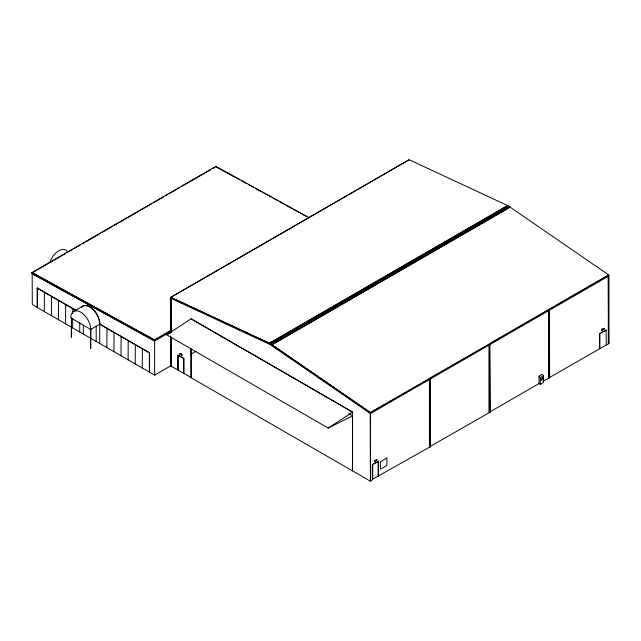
<?xml version="1.0" encoding="UTF-8"?>
<svg xmlns="http://www.w3.org/2000/svg" width="641" height="641" viewBox="0 0 641 641"><rect width="100%" height="100%" fill="white"/><g stroke="black" fill="none" stroke-linecap="round" stroke-linejoin="round"><path stroke-width="0.96" d="M430.071 446.473L489.379 412.604L489.379 344.129L430.079 377.998L430.399 446.657L430.079 378.991M548.68 377.998L548.68 309.523L549 378.182L543.039 381.259M378.51 476.247L378.51 461.36L372.325 464.485L372.325 479.372L429.758 447.033L429.758 378.551L370.458 412.419L370.458 481.271L370.266 412.492L271.96 344.754L510.204 207.067L508.922 206.186L270.67 343.872L170.634 297.424L170.634 332.919M271.96 344.754L510.204 207.067M182.068 355.194C182.34 352.205 176.435 353.463 181.788 355.218C183.206 353.367 176.067 352.798 181.996 355.186M71.552 317.896L71.367 337.35L71.463 317.808M90.525 348.408L90.71 328.953L90.862 348.464M601.546 330.083C607.892 328.48 600.825 327.559 601.763 330.275M376.708 459.573C370.835 462.457 377.693 460.719 376.868 459.525M374.416 461.384L376.788 460.254L376.804 459.477M603.79 329.057L604.086 328.344M348.952 413.774L352.598 415.881L328.232 428.084L166.636 334.786L191.13 318.785L352.534 411.971L352.534 470.774L370.129 481.079M328.232 428.084L352.598 412.163L191.002 318.865M170.65 331.669L154.537 340.98L32.066 273.619L32.05 272.497L215.881 166.356L309.491 217.836M32.05 272.866L65.086 253.796M66.816 252.794L72.874 249.293M74.612 248.291L80.67 244.798M82.401 243.796L84.997 242.298M86.735 241.296L100.589 233.292M102.32 232.298L112.712 226.297M114.443 225.295L151.677 203.798M153.407 202.796L163.8 196.803M165.53 195.801L167.261 194.8M168.992 193.798L179.384 187.805M181.115 186.803L210.56 169.801M212.291 168.807L214.887 167.301M215.753 166.804L239.502 179.72M32.066 273.619L154.665 340.9L154.649 340.147L32.178 272.794L32.306 304.499L37.338 307.4L37.338 288.049L37.21 307.472L154.649 375.129L170.955 365.715M44.429 292.144L44.293 311.566M51.512 296.238L51.384 315.66M58.603 300.333L58.475 319.755M65.694 304.427L65.566 323.849M72.786 308.513L72.657 313.433M73.651 311.43L82.673 306.214M90.71 329.434A14.126 8.157 60 0 0 80.718 312.127A14.126 8.157 60 0 0 70.726 317.896L90.71 329.434L99.86 324.146L149.489 352.806L149.489 372.157M106.951 328.24L106.823 347.67M507.624 205.729L269.388 343.272L507.616 205.569L409.126 159.729L170.634 297.424L229.935 263.187L229.935 263.932L230.584 263.563M114.042 332.334L113.914 351.757M121.133 336.429L121.005 355.851M128.224 340.523L128.096 359.946M135.315 344.618L135.187 364.04M32.05 272.497L154.521 339.85L170.955 330.363M170.955 330.732L154.521 340.227L154.537 340.98L154.537 339.858M142.406 348.712L142.27 368.134M81.551 307.111A14.126 8.157 60 0 1 92.745 309.186A14.126 8.157 60 0 1 99.732 324.218L149.489 352.806M183.847 373.382L177.918 370.105L177.918 355.218L183.847 358.495L183.847 373.382L191.13 377.589L191.13 348.688M190.906 354.201L196.114 351.196M177.918 355.218L183.847 358.495M170.634 335.916L170.634 365.899L178.046 370.033L178.046 355.146M191.002 348.624L191.13 377.589M170.955 297.576L270.35 343.905L508.922 206.186M352.534 411.971L352.534 470.774M370.129 412.572L270.35 343.905L270.35 344.65L370.129 413.317M489.7 343.576L490.028 412.235L489.7 343.576L548.68 309.523M370.458 481.271L370.458 412.788L608.95 275.101L510.196 207.211M370.778 413.349L608.63 276.031M601.635 330.195L603.926 329.137M373.15 464.004L378.51 461.36M599.607 348.6L599.607 333.713L606.049 329.987L606.242 344.986L549.329 377.621L549.329 310.14M599.607 333.713L606.242 330.099M539.009 383.582L539.009 376.139L542.23 374.28L543.52 375.77L543.52 382.469L540.299 384.328L539.009 383.582L489.7 412.051M540.299 384.328L540.299 377.629L543.52 375.77M372.709 464.709L372.709 479.596L370.778 481.079M608.95 275.101L608.95 343.576L606.242 344.986M429.758 447.033L430.399 446.657M489.379 412.604L490.028 412.235M549 378.182L549.649 377.813L549.329 309.146L608.309 275.101L608.63 343.76M166.636 334.786L170.987 332.607M507.616 205.569L508.914 206.322M269.38 343.119L270.67 343.872M269.388 343.272L171.083 297.504L171.083 332.254M170.955 298.321L270.35 344.65M241.256 180.682L246.505 183.566M248.251 184.528L253.499 187.42M255.246 188.382L260.502 191.266M262.249 192.228L267.497 195.112M269.244 196.082L270.999 197.043M272.745 198.005L277.994 200.889M279.74 201.851L284.997 204.735M286.743 205.705L291.992 208.589M293.738 209.551L298.986 212.435M300.741 213.397L305.989 216.289M601.859 329.434L601.675 330.155M608.95 343.576L608.501 343.464L608.501 275.942M349.185 194.343L290.205 228.396M230.584 262.818L289.564 228.765L289.564 229.51M170.634 330.548L170.762 297.504M374.648 460.615L374.464 461.336M37.338 288.049L76.728 310.789M37.21 288.121L75.806 310.412M191.002 377.661L352.406 470.847M270.686 343.728L271.968 344.61M270.35 343.905L370.458 412.788M539.009 376.139L540.299 377.629M608.309 276.087L608.309 343.576M599.8 333.825L599.8 348.712M489.059 344.938L489.059 412.419M429.438 379.36L429.438 446.841M408.806 160.667L408.806 159.921L349.826 193.967L349.826 194.712M378.126 461.135L378.126 476.023M183.719 358.567L183.719 373.455M171.083 337.222L171.083 366.011M170.955 297.24L170.955 332.206M170.955 337.19L170.955 366.091M154.649 340.147L154.649 375.129M149.361 352.879L149.361 372.229M99.732 324.218L99.732 343.576M96.182 326.638L96.182 341.525M83.298 325.155L83.298 334.081M79.748 322.359L79.748 332.038M72.657 318.265L72.657 327.944M50.15 261.488A14.126 8.157 -60 0 1 67.449 251.496M81.687 307.039A14.126 8.157 60 0 1 92.873 309.106A14.126 8.157 60 0 1 99.86 324.146M386.892 458.011L380.45 461.728L380.45 469.172L386.892 465.454L386.892 458.011M542.879 377.629L540.94 378.743L540.94 380.417L542.879 379.304L542.879 377.629"/></g></svg>
